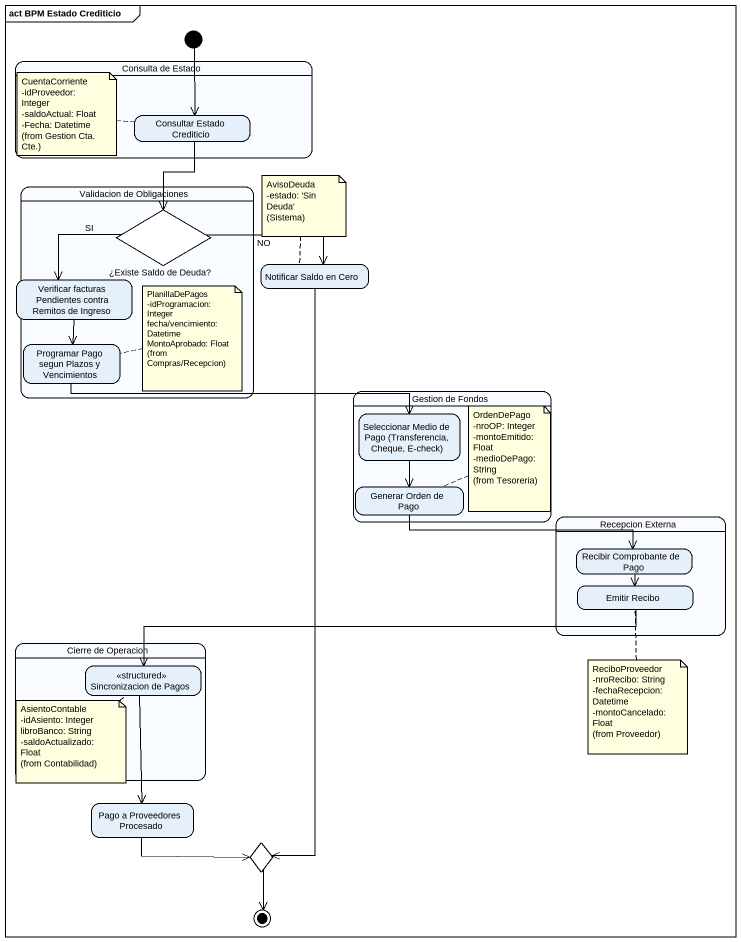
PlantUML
@startuml
mainframe act BPM Estado Crediticio
hide empty description
state "Consulta de Estado" as Consulta_de_Estado {
  state "Consultar Estado Crediticio" as Consultar_Estado_Crediticio
}
state initial1 <<start>>
state "Validacion de Obligaciones" as Validacion_de_Obligaciones {
  state "¿Existe Saldo de Deuda?" as Existe_Saldo_de_Deuda <<choice>>
  state "Programar Pago segun Plazos y Vencimientos" as Programar_Pago_segun_Plazos
}
state "Verificar facturas Pendientes contra Remitos de Ingreso" as Verificar_facturas
state "Notificar Saldo en Cero" as Notificar_Saldo_en_Cero
state "Gestion de Fondos" as Gestion_de_Fondos {
  state "Seleccionar Medio de Pago (Transferencia, Cheque, E-check)" as Seleccionar_Medio_de_Pago
  state "Generar Orden de Pago" as Generar_Orden_de_Pago
}
state "Recepcion Externa" as Recepcion_Externa {
  state "Recibir Comprobante de Pago" as Recibir_Comprobante_de_Pago
  state "Emitir Recibo" as Emitir_Recibo
}
state "Cierre de Operacion" as Cierre_de_Operacion {
  state "<<structured>> Sincronizacion de Pagos" as structured_Sincronizacion
}
state "Pago a Proveedores Procesado" as Pago_a_Proveedores_Procesado
state choice1 <<choice>>
initial1 --> Consultar_Estado_Crediticio
Consultar_Estado_Crediticio --> Existe_Saldo_de_Deuda
Existe_Saldo_de_Deuda --> Verificar_facturas : SI
Existe_Saldo_de_Deuda -right-> Notificar_Saldo_en_Cero : NO
Verificar_facturas --> Programar_Pago_segun_Plazos
Notificar_Saldo_en_Cero --> choice1
Programar_Pago_segun_Plazos -right-> Seleccionar_Medio_de_Pago
Seleccionar_Medio_de_Pago --> Generar_Orden_de_Pago
Generar_Orden_de_Pago -right-> Recibir_Comprobante_de_Pago
Recibir_Comprobante_de_Pago --> Emitir_Recibo
Emitir_Recibo -left-> structured_Sincronizacion
structured_Sincronizacion --> Pago_a_Proveedores_Procesado
Pago_a_Proveedores_Procesado -right-> choice1
choice1 --> [*]
note left of Consultar_Estado_Crediticio
  CuentaCorriente
  -idProveedor: Integer
  -saldoActual: Float
  -Fecha: Datetime
  (from Gestion Cta. Cte.)
end note
note top of Notificar_Saldo_en_Cero
  AvisoDeuda
  -estado: 'Sin Deuda'
  (Sistema)
end note
note right of Programar_Pago_segun_Plazos
  PlanillaDePagos
  -idProgramacion: Integer
  fecha/vencimiento: Datetime
  MontoAprobado: Float
  (from Compras/Recepcion)
end note
note right of Generar_Orden_de_Pago
  OrdenDePago
  -nroOP: Integer
  -montoEmitido: Float
  -medioDePago: String
  (from Tesoreria)
end note
note bottom of Emitir_Recibo
  ReciboProveedor
  -nroRecibo: String
  -fechaRecepcion: Datetime
  -montoCancelado: Float
  (from Proveedor)
end note
note bottom of structured_Sincronizacion
  AsientoContable
  -idAsiento: Integer
  libroBanco: String
  -saldoActualizado: Float
  (from Contabilidad)
end note
@enduml
